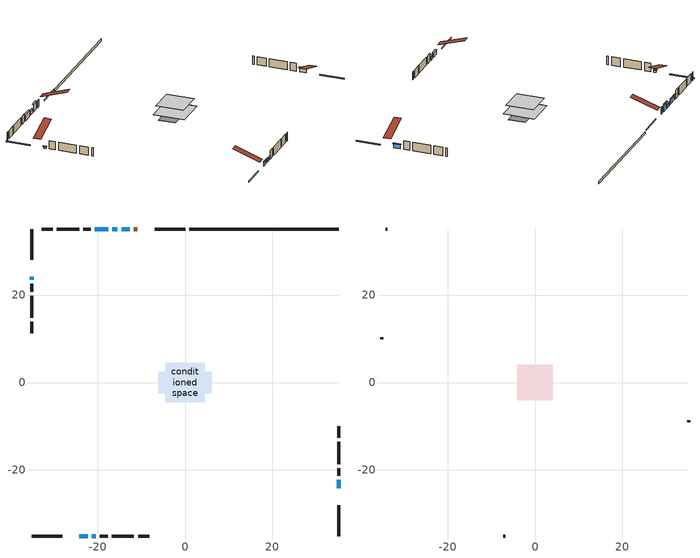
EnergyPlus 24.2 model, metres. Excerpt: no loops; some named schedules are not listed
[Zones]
conditioned space
 floor adiabatic (Floor2 construction): -3.86,-3.86 -3.86,3.86 3.86,3.86 3.86,-3.86 z0.15
 floor adiabatic (AdiabaticFloorConstruction): -4.49,-4.49 -4.49,4.49 4.49,4.49 4.49,-4.49 z0.15
 floor foundation (Slab1 construction): -6.1,-2.44 -6.1,2.44 6.1,2.44 6.1,-2.44 z-0.46
 wall outside (RimJoist1 construction): 0.03,35.09 -6.97,35.09 / -35.09,-35.09 -28.1,-35.09 / -35.09,35.09 -35.09,28.1 / 35.09,-35.09 35.09,-28.1 z0.15:0.45
 wall outside (AdiabaticWallConstruction 1): -10.89,35.09 -11.75,35.09 z0.15:2.18
 wall outside (AdiabaticWallConstruction): 35.09,-24.17 35.09,-22.27 / -24.17,-35.09 -22.27,-35.09 z0.15:1.27; -12.68,35.09 -14.51,35.09 z0.15:2.18; -15.44,35.09 -16.66,35.09 z0.15:1.07; -17.59,35.09 -20.58,35.09 z0.15:1.67; -21.34,-35.09 -20.37,-35.09 z0.15:1.12; -35.09,24.17 -35.09,23.49 z0.15:0.59
 wall outside (Wall1 construction): -21.51,35.09 -23.27,35.09 / -19.44,-35.09 -17.68,-35.09 / -35.09,22.56 -35.09,20.8 / 35.09,-21.34 35.09,-19.58 z0.15:2.59
 wall outside (Wall2 construction): -24.2,35.09 -29.29,35.09 / -16.75,-35.09 -11.67,-35.09 / -35.09,19.87 -35.09,14.78 / 35.09,-18.65 35.09,-13.56 z0.15:2.59
 wall outside (Wall3 construction): -30.22,35.09 -32.8,35.09 / -10.74,-35.09 -8.16,-35.09 / -35.09,13.85 -35.09,11.27 / 35.09,-12.63 35.09,-10.05 z0.15:2.59
 wall foundation (FoundationWall1 construction): 35.09,35.09 0.96,35.09 z-0.46:0.15
 window (WindowConstruction): 35.09,-24.17 35.09,-22.27 z0.15:1.27
 window (WindowConstruction 1): -12.68,35.09 -14.51,35.09 z0.15:2.18
 window (WindowConstruction 2): -15.44,35.09 -16.66,35.09 z0.15:1.06
 window (WindowConstruction 3): -17.59,35.09 -20.58,35.09 z0.15:1.67
 window (WindowConstruction 4): -24.17,-35.09 -22.27,-35.09 z0.15:1.27
 window (WindowConstruction 5): -21.34,-35.09 -20.37,-35.09 z0.15:1.12
 window (WindowConstruction 6): -35.09,24.17 -35.09,23.49 z0.15:0.58
 door (Door): -10.89,35.09 -11.75,35.09 z0.15:2.18
 ceiling adiabatic (AdiabaticFloorConstruction): 4.49,-4.49 4.49,4.49 -4.49,4.49 -4.49,-4.49 z0.15
attic - vented
 floor to conditioned space (Floor1 construction Reversed): -4.02,-4.02 -4.02,4.02 4.02,4.02 4.02,-4.02 z2.59
 wall outside (Wall4 construction): -33.73,35.09 -34.17,35.09 / -7.23,-35.09 -6.79,-35.09 / -35.09,10.34 -35.09,9.91 / 35.09,-9.12 35.09,-8.69 z0.15:2.59
 roof outside (Roof1 construction): -9.97,35.09,2.59 -9.97,27.26,5.2 -7.9,27.26,5.2 -7.9,35.09,2.59; -25.1,-35.09,2.59 -25.1,-27.26,5.2 -27.17,-27.26,5.2 -27.17,-35.09,2.59; -35.09,25.1,2.59 -27.26,25.1,5.2 -27.26,27.17,5.2 -35.09,27.17,2.59; 35.09,-25.1,2.59 27.26,-25.1,5.2 27.26,-27.17,5.2 35.09,-27.17,2.59
shading: 35.09,-22.07 35.09,-24.37 35.51,-24.37 35.51,-22.07 z1.47; -14.71,35.09 -12.48,35.09 -12.48,35.51 -14.71,35.51 z2.38; -16.86,35.09 -15.24,35.09 -15.24,35.51 -16.86,35.51 z1.27; -20.79,35.09 -17.39,35.09 -17.39,35.51 -20.79,35.51 z1.88; -22.07,-35.09 -24.37,-35.09 -24.37,-35.51 -22.07,-35.51 z1.47; -20.17,-35.09 -21.54,-35.09 -21.54,-35.51 -20.17,-35.51 z1.32; -35.09,23.29 -35.09,24.37 -35.51,24.37 -35.51,23.29 z0.78
[Building]
Building 1: Terrain=Suburbs
[Site:Location]
Muskoka_ON: Latitude {deg}=44.97; Longitude {deg}=-79.3; Time Zone {hr}=-5; Elevation {m}=282; Keep Site Location Information=Yes
[Site:GroundTemperature:Shallow]
1.23063, -0.843289, -1.00938, -0.0251953, 3.92574, 7.85827, 11.2676, 13.4273, 13.6107, 11.8542, 8.53183, 4.71994
[Site:WaterMainsTemperature]
Calculation Method=Schedule; Temperature Schedule=mains temperature schedule
[Material] Roughness=Rough; Thermal Absorptance=0.9
Name | Thickness {m} | Conductivity {W/m-K} | Density {kg/m3} | Specific Heat {J/kg-K} | Solar Absorptance | Visible Absorptance
asphalt or fiberglass shingles | 0.00635 | 0.162714 | 1121.4 | 1465.45 | 0.4 | 0.4
ceiling stud and cavity | 0.1397 | 0.117363 | 65.682 | 1177.47 | 0.7 | 0.7
concrete 4.0 in. | 0.1016 | 1.803125 | 2242.8 | 837.4 | 0.7 | 0.7
concrete 8.0 in. | 0.2032 | 1.803125 | 2242.8 | 837.4 | 0.7 | 0.7
door material | 0.04445 | 0.188738 | 512.64 | 1214.23 | 0.7 | 0.7
exterior vertical ins | 0.00228009 | 0.029427 | 32.04 | 1214.23 | 0.7 | 0.7
floor covering | 0.0127 | 9.015625 | 54.468 | 1339.84 | 0.6 | 0.6
floor covering 1 | 0.0127 | 0.0433444 | 54.468 | 1339.84 | 0.6 | 0.6
floor rigid ins; wall rigid ins 1 | 0.512978 | 0.029427 | 32.04 | 1214.23 | 0.7 | 0.7
floor stud and cavity | 0.0889 | 0.340671 | 50.32683 | 1063.81 | 0.7 | 0.7
floor stud and cavity 1 | 0.1397 | 1.75129 | 37.0049 | 1207.88 | 0.7 | 0.7
furniture material conditioned space 1 | 0.1524 | 0.115458 | 640.8 | 1214.23 | 0.6 | 0.6
gypsum board | 0.0127 | 0.160291 | 801 | 837.4 | 0.6 | 0.6
gypsum board 1 | 0.00254 | 0.160291 | 801 | 837.4 | 0.6 | 0.6
gypsum board 2 | 0.0127 | 0.160291 | 801 | 837.4 | 0.7 | 0.7
osb sheathing 0.5 in. | 0.0127 | 0.115458 | 512.64 | 1214.23 | 0.7 | 0.7
osb sheathing 0.75 in. | 0.01905 | 0.115458 | 512.64 | 1214.23 | 0.7 | 0.7
rim joist stud and cavity | 0.0508 | 0.182071 | 50.32683 | 1063.81 | 0.6 | 0.6
wall rigid ins | 0.051816 | 0.029427 | 32.04 | 1214.23 | 0.7 | 0.7
wall stud and cavity | 0.1397 | 0.101197 | 139.0536 | 1170.24 | 0.7 | 0.7
wall stud and cavity 1 | 0.0889 | 0.248442 | 50.32683 | 1063.81 | 0.7 | 0.7
wall stud and cavity 2 | 0.1397 | 0.291693 | 139.0536 | 1170.24 | 0.7 | 0.7
wall stud and cavity 3 | 0.0889 | 6.9971 | 50.32683 | 1063.81 | 0.6 | 0.6
wall stud and cavity 4 | 0.0889 | 0.380278 | 52.3479 | 1209.89 | 0.7 | 0.7
wall stud and cavity 5 | 0.0889 | 0.391764 | 83.0341 | 1211.67 | 0.7 | 0.7
wood siding | 0.0254 | 0.102417 | 544.68 | 1172.36 | 0.59 | 0.59
wood siding 1 | 0.00254 | 0.102417 | 544.68 | 1172.36 | 0.59 | 0.59
wood siding 2; wood siding 3; wood siding 4 | 0.0254 | 0.102417 | 544.68 | 1172.36 | 0.7 | 0.7
[WindowMaterial:SimpleGlazingSystem]
Name | U-Factor {W/m2-K} | Solar Heat Gain Coefficient
WindowMaterial | 2.95313 | 0.6
WindowMaterial 1 | 2.92814 | 0.63
WindowMaterial 2 | 2.99685 | 0.54
WindowMaterial 3 | 2.91338 | 0.65
WindowMaterial 4 | 3.01842 | 0.52
WindowMaterial 5 | 3.06612 | 0.37
[Construction]
AdiabaticFloorConstruction: floor stud and cavity 1, floor rigid ins, osb sheathing 0.75 in., floor covering 1
AdiabaticWallConstruction: wood siding 3, wall rigid ins 1, wall stud and cavity 4, gypsum board
AdiabaticWallConstruction 1: wood siding 4, wall rigid ins 1, wall stud and cavity 4, gypsum board
Door: door material
Floor1 construction Reversed: gypsum board, ceiling stud and cavity
Floor2 construction: floor stud and cavity, floor covering
FoundationWall1 construction: concrete 8.0 in., gypsum board 2
furniture construction conditioned space 1: furniture material conditioned space 1
PartitionWallConstruction: gypsum board, wall stud and cavity 5, gypsum board
RimJoist1 construction: wood siding 2, rim joist stud and cavity
Roof1 construction: asphalt or fiberglass shingles
Slab1 construction: concrete 4.0 in.
Wall1 construction: wood siding, osb sheathing 0.5 in., wall stud and cavity, gypsum board
Wall2 construction: wood siding 1, wall stud and cavity 1, gypsum board 1
Wall3 construction: wood siding, wall rigid ins, osb sheathing 0.5 in., wall stud and cavity 2, gypsum board
Wall4 construction: wood siding 1, wall stud and cavity 3
WindowConstruction; WindowConstruction 4: WindowMaterial
WindowConstruction 1: WindowMaterial 1
WindowConstruction 2: WindowMaterial 2
WindowConstruction 3: WindowMaterial 3
WindowConstruction 5: WindowMaterial 4
WindowConstruction 6: WindowMaterial 5
[Zone] Multiplier=1; Part of Total Floor Area=Yes
Name | Volume {m3}
attic - vented | 27.4605
conditioned space | 153
[Space]
Name | Zone | Volume {m3}
attic - vented 1 | attic - vented | 27.4605
conditioned space 1 | conditioned space | 153
[ZoneInfiltration:EffectiveLeakageArea]
infil attic - vented 1: Zone or Space=attic - vented 1; Schedule=Always On Discrete; Effective Air Leakage Area {cm2}=2633.9; Stack Coefficient=0.000351232; Wind Coefficient=1.26624e-05
[ZoneMixing]
whole house fan mix: Zone or Space=attic - vented; Schedule=Always On Continuous; Design Flow Rate Calculation Method=Flow/Zone; Design Flow Rate {m3/s}=0; Source Zone or Space=conditioned space
[SurfaceProperty:ExposedFoundationPerimeter]
Slab1: Exposed Perimeter Calculation Method=TotalExposedPerimeter; Total Exposed Perimeter {m}=34.138
[InternalMass] Zone or ZoneList=conditioned space; Space or SpaceList=conditioned space 1
Name | Construction | Surface Area {m2}
furniture mass conditioned space 1 | furniture construction conditioned space 1 | 79.8879
partition wall mass | PartitionWallConstruction | 140.26
[Lights]
interior lighting: Zone or ZoneList or Space or SpaceList=conditioned space 1; Schedule=interior lighting schedule; Design Level Calculation Method=LightingLevel; Lighting Level {W}=343.2; Return Air Fraction=0; Fraction Radiant=0.6; Fraction Visible=0.2; Fraction Replaceable=1
[People]
occupants: Zone or ZoneList or Space or SpaceList=conditioned space 1; Number of People Schedule=occupants schedule; Number of People Calculation Method=People; Number of People=3; Fraction Radiant=0.314171; Sensible Heat Fraction=0.56303; Activity Level Schedule=occupants activity schedule; Carbon Dioxide Generation Rate {m3/s-W}=0; Enable ASHRAE 55 Comfort Warnings=No; Mean Radiant Temperature Calculation Type=EnclosureAveraged
[ElectricEquipment] Zone or ZoneList or Space or SpaceList=conditioned space 1; Design Level Calculation Method=EquipmentLevel
Name | Schedule | Design Level {W} | Fraction Latent | Fraction Radiant | Fraction Lost
clothes dryer | clothes dryer schedule | 140.772 | 0.015 | 0.081 | 0.85
clothes washer | clothes washer schedule | 32.1985 | 0.03 | 0.162 | 0.7
cooking range | cooking range schedule | 215.147 | 0.08 | 0.432 | 0.2
dishwasher | dishwasher schedule | 66.8632 | 0.3 | 0.18 | 0.4
fridge | fridge schedule | 72.9452 | 0 | 0.6 | 0
mech vent house fan | mech vent house fan schedule | 0 | 0 | 0 | 1
mech vent house fan cfis | mech vent house fan cfis schedule | 0 | 0 | 0 | 0
misc plug loads | misc plug loads schedule | 494.7 | 0.045 | 0.513 | 0.1
whole house fan | Always On Discrete | 0 | 0 | 0 | 1
[OtherEquipment] Zone or ZoneList or Space or SpaceList=conditioned space 1; Design Level Calculation Method=EquipmentLevel
Name | Fuel Type | Schedule | Design Level {W} | Fraction Latent | Fraction Radiant | Fraction Lost
clothes dryer 1 | Electricity | clothes dryer schedule | 0 | 0.015 | 0.081 | 0.85
cooking range 1 | Electricity | cooking range schedule | 0 | 0.08 | 0.432 | 0.2
general water use latent | None | general water use schedule | 62.594 | 1 | 0 | 0
general water use sensible | None | general water use schedule | -61.6891 | 0 | 0.6 | 0
mech vent house fan latent load | None | Always On Discrete | 0 | 1 | 0 | 0
mech vent house fan sensible load | None | Always On Discrete | 0 | 0 | 0 | 0
water heater energy adjustment1 | Electricity | Always On Discrete | 0.01 | 0 | 0 | 1
[ZoneInfiltration:DesignFlowRate] Zone or ZoneList or Space or SpaceList=conditioned space 1; Schedule=Always On Discrete; Design Flow Rate Calculation Method=Flow/Zone; Design Flow Rate {m3/s}=0
infil flow; natural vent flow; whole house fan flow
[ZoneControl:Thermostat]
conditioned space Thermostat: Zone or ZoneList=conditioned space; Control Type Schedule=conditioned space Thermostat Schedule; Control 1=conditioned space temperature setpoint; Temperature Difference Between Cutout And Setpoint {deltaC}=0
[ZoneHVAC:Baseboard:Convective:Electric]
electric baseboard: Availability Schedule=Always On Discrete; Heating Design Capacity {W}=4991.88; Efficiency=1
[AirLoopHVAC:UnitarySystem]
unit heater unitary system: Control Type=Load; Controlling Zone or Thermostat Location=conditioned space; Dehumidification Control Type=None; Availability Schedule=Always On Discrete; Supply Fan=unit heater supply fan; Fan Placement=BlowThrough; Supply Air Fan Operating Mode Schedule=unit heater auto fan schedule; Heating Coil=unit heater htg coil; DX Heating Coil Sizing Ratio=1; Use DOAS DX Cooling Coil=No; Minimum Supply Air Temperature {C}=2; Latent Load Control=SensibleOnlyLoadControl; Cooling Supply Air Flow Rate Method=None; Heating Supply Air Flow Rate Method=SupplyAirFlowRate; Heating Supply Air Flow Rate {m3/s}=0.0939175; No Load Supply Air Flow Rate Method=SupplyAirFlowRate; No Load Supply Air Flow Rate {m3/s}=0; No Load Supply Air Flow Rate Control Set To Low Speed=Yes; Maximum Supply Air Temperature {C}=48.8889; Maximum Outdoor Dry-Bulb Temperature for Supplemental Heater Operation {C}=21; Ancillary On-Cycle Electric Power {W}=0; Ancillary Off-Cycle Electric Power {W}=0
[Fan:SystemModel]
unit heater supply fan: Availability Schedule=Always On Discrete; Design Maximum Air Flow Rate {m3/s}=0.0939175; Speed Control Method=Discrete; Electric Power Minimum Flow Rate Fraction=0.2; Design Pressure Rise {Pa}=500; Motor Efficiency=1; Motor In Air Stream Fraction=1; Design Electric Power Consumption {W}=Autosize; Design Power Sizing Method=PowerPerFlow; Electric Power Per Unit Flow Rate {W/(m3/s)}=1e-06; Electric Power Per Unit Flow Rate Per Unit Pressure {W/((m3/s)-Pa)}=1.66667; Fan Total Efficiency=0.7; Motor Loss Radiative Fraction=0; Number of Speeds=1; Speed Flow Fraction 1=1; Speed Electric Power Fraction 1=1
[Coil:Heating:Fuel]
unit heater htg coil: Availability Schedule=Always On Discrete; Fuel Type=NaturalGas; Burner Efficiency=0.3; Nominal Capacity {W}=2000; On Cycle Parasitic Electric Load {W}=0; Off Cycle Parasitic Fuel Load {W}=0
[Zone equipment]
conditioned space: electric baseboard, unit heater unitary system
[Foundation:Kiva]
Foundation Kiva 1: Initial Indoor Air Temperature {C}=18; Wall Height Above Grade {m}=0.149992; Wall Depth Below Slab {m}=0.2032; Custom Block Material Name 1=exterior vertical ins; Custom Block Depth 1 {m}=0.609996; Custom Block X Position 1 {m}=0.2159; Custom Block Z Position 1 {m}=0
[Foundation:Kiva:Settings]
Soil Conductivity {W/m-K}=0.849921; Soil Density {kg/m3}=1842.3; Soil Specific Heat {J/kg-K}=418.7; Ground Solar Absorptivity=0.9; Ground Thermal Absorptivity=0.9; Ground Surface Roughness {m}=0.03; Far-Field Width {m}=40; Deep-Ground Boundary Condition=ZeroFlux; Deep-Ground Depth {m}=40; Minimum Cell Dimension {m}=0.2; Maximum Cell Growth Coefficient=3; Simulation Timestep=Timestep
[Exterior:Lights]
exterior lighting: Schedule=exterior lighting schedule; Design Level {W}=75.6
[EnergyManagementSystem:GlobalVariable]
infil_program_Qfan
infil_program_Qinf
natural_vent_program_Qnv
natural_vent_program_Qwhf
[EnergyManagementSystem:Sensor]
Name | Output:Variable or Output:Meter Index Key | Output:Variable or Output:Meter
airflow_gain | infil flow | Infiltration Sensible Heat Gain Energy
airflow_gain_1 | natural vent flow | Infiltration Sensible Heat Gain Energy
airflow_gain_2 | whole house fan flow | Infiltration Sensible Heat Gain Energy
airflow_loss | infil flow | Infiltration Sensible Heat Loss Energy
airflow_loss_1 | natural vent flow | Infiltration Sensible Heat Loss Energy
airflow_loss_2 | whole house fan flow | Infiltration Sensible Heat Loss Energy
clg_load_cond |  | Cooling:EnergyTransfer:Zone:CONDITIONED SPACE
clg_sp_s; clg_sp_s_1 | cooling setpoint | Schedule Value
clothes_dryer_exhaust_0_sch_s | clothes dryer exhaust 0 schedule | Schedule Value
conditioned_space_clg_unmet_s | conditioned space | Zone Cooling Setpoint Not Met Time
conditioned_space_htg_unmet_s | conditioned space | Zone Heating Setpoint Not Met Time
cool_season | cooling season schedule | Schedule Value
fridge_tin_s | conditioned space | Zone Mean Air Temperature
htg_load_cond |  | Heating:EnergyTransfer:Zone:CONDITIONED SPACE
htg_sp_s; htg_sp_s_1 | heating setpoint | Schedule Value
ig_ee_conv | clothes dryer | Electric Equipment Convective Heating Energy
ig_ee_conv_2 | cooking range | Electric Equipment Convective Heating Energy
ig_ee_conv_4 | fridge | Electric Equipment Convective Heating Energy
ig_ee_conv_5 | misc plug loads | Electric Equipment Convective Heating Energy
ig_ee_conv_6 | whole house fan | Electric Equipment Convective Heating Energy
ig_ee_rad | clothes dryer | Electric Equipment Radiant Heating Energy
ig_ee_rad_2 | cooking range | Electric Equipment Radiant Heating Energy
ig_ee_rad_4 | fridge | Electric Equipment Radiant Heating Energy
ig_ee_rad_5 | misc plug loads | Electric Equipment Radiant Heating Energy
ig_ee_rad_6 | whole house fan | Electric Equipment Radiant Heating Energy
ig_lgt_conv | interior lighting | Lights Convective Heating Energy
ig_lgt_rad | interior lighting | Lights Radiant Heating Energy
ig_lgt_vis | interior lighting | Lights Visible Radiation Heating Energy
ig_oe_conv | clothes dryer 1 | Other Equipment Convective Heating Energy
ig_oe_conv_1 | cooking range 1 | Other Equipment Convective Heating Energy
ig_oe_conv_2 | general water use latent | Other Equipment Convective Heating Energy
ig_oe_conv_3 | general water use sensible | Other Equipment Convective Heating Energy
ig_oe_conv_4 | water heater energy adjustment1 | Other Equipment Convective Heating Energy
ig_oe_rad | clothes dryer 1 | Other Equipment Radiant Heating Energy
ig_oe_rad_1 | cooking range 1 | Other Equipment Radiant Heating Energy
ig_oe_rad_2 | general water use latent | Other Equipment Radiant Heating Energy
ig_oe_rad_3 | general water use sensible | Other Equipment Radiant Heating Energy
ig_oe_rad_4 | water heater energy adjustment1 | Other Equipment Radiant Heating Energy
ig_ppl_conv | occupants | People Convective Heating Energy
ig_ppl_rad | occupants | People Radiant Heating Energy
im_conv | furniture mass conditioned space 1 | Surface Inside Face Convection Heat Gain Energy
im_conv_1 | partition wall mass | Surface Inside Face Convection Heat Gain Energy
im_ig | furniture mass conditioned space 1 | Surface Inside Face Internal Gains Radiation Heat Gain Energy
im_ig_1 | partition wall mass | Surface Inside Face Internal Gains Radiation Heat Gain Energy
im_lgt | furniture mass conditioned space 1 | Surface Inside Face Lights Radiation Heat Gain Energy
im_lgt_1 | partition wall mass | Surface Inside Face Lights Radiation Heat Gain Energy
im_sol | furniture mass conditioned space 1 | Surface Inside Face Solar Radiation Heat Gain Energy
im_sol_1 | partition wall mass | Surface Inside Face Solar Radiation Heat Gain Energy
im_surf | furniture mass conditioned space 1 | Surface Inside Face Net Surface Thermal Radiation Heat Gain Energy
im_surf_1 | partition wall mass | Surface Inside Face Net Surface Thermal Radiation Heat Gain Energy
mv_conv | mech vent house fan | Electric Equipment Convective Heating Energy
mv_conv_1 | mech vent house fan cfis | Electric Equipment Convective Heating Energy
mv_conv_2 | mech vent house fan latent load | Other Equipment Convective Heating Energy
mv_conv_3 | mech vent house fan sensible load | Other Equipment Convective Heating Energy
mv_rad | mech vent house fan | Electric Equipment Radiant Heating Energy
mv_rad_1 | mech vent house fan cfis | Electric Equipment Radiant Heating Energy
mv_rad_2 | mech vent house fan latent load | Other Equipment Radiant Heating Energy
mv_rad_3 | mech vent house fan sensible load | Other Equipment Radiant Heating Energy
natural_vent_s | natural vent schedule | Schedule Value
out_pb_s |  | Site Outdoor Air Barometric Pressure
out_wt_s |  | Site Outdoor Air Humidity Ratio
site_vw_s |  | Site Wind Speed
ss_back_out | Window1 | Surface Window Shortwave from Zone Back Out Window Heat Transfer Rate
ss_back_out_1 | Window2 | Surface Window Shortwave from Zone Back Out Window Heat Transfer Rate
ss_back_out_2 | Window3 | Surface Window Shortwave from Zone Back Out Window Heat Transfer Rate
ss_back_out_3 | Window4 | Surface Window Shortwave from Zone Back Out Window Heat Transfer Rate
ss_back_out_4 | Window5 | Surface Window Shortwave from Zone Back Out Window Heat Transfer Rate
ss_back_out_5 | Window6 | Surface Window Shortwave from Zone Back Out Window Heat Transfer Rate
ss_back_out_6 | Window7 | Surface Window Shortwave from Zone Back Out Window Heat Transfer Rate
ss_conv | Door1 | Surface Inside Face Convection Heat Gain Energy
ss_conv_1 | Window1 | Surface Inside Face Convection Heat Gain Energy
ss_conv_2 | Window2 | Surface Inside Face Convection Heat Gain Energy
ss_conv_3 | Window3 | Surface Inside Face Convection Heat Gain Energy
ss_conv_4 | Window4 | Surface Inside Face Convection Heat Gain Energy
ss_conv_5 | Window5 | Surface Inside Face Convection Heat Gain Energy
ss_conv_6 | Window6 | Surface Inside Face Convection Heat Gain Energy
ss_conv_7 | Window7 | Surface Inside Face Convection Heat Gain Energy
ss_ig | Door1 | Surface Inside Face Internal Gains Radiation Heat Gain Energy
ss_ig_1 | Window1 | Surface Inside Face Internal Gains Radiation Heat Gain Energy
ss_ig_2 | Window2 | Surface Inside Face Internal Gains Radiation Heat Gain Energy
ss_ig_3 | Window3 | Surface Inside Face Internal Gains Radiation Heat Gain Energy
ss_ig_4 | Window4 | Surface Inside Face Internal Gains Radiation Heat Gain Energy
ss_ig_5 | Window5 | Surface Inside Face Internal Gains Radiation Heat Gain Energy
ss_ig_6 | Window6 | Surface Inside Face Internal Gains Radiation Heat Gain Energy
ss_ig_7 | Window7 | Surface Inside Face Internal Gains Radiation Heat Gain Energy
ss_lgt | Door1 | Surface Inside Face Lights Radiation Heat Gain Energy
ss_sol | Door1 | Surface Inside Face Solar Radiation Heat Gain Energy
ss_surf | Door1 | Surface Inside Face Net Surface Thermal Radiation Heat Gain Energy
ss_surf_1 | Window1 | Surface Inside Face Net Surface Thermal Radiation Heat Gain Energy
ss_surf_2 | Window2 | Surface Inside Face Net Surface Thermal Radiation Heat Gain Energy
ss_surf_3 | Window3 | Surface Inside Face Net Surface Thermal Radiation Heat Gain Energy
ss_surf_4 | Window4 | Surface Inside Face Net Surface Thermal Radiation Heat Gain Energy
ss_surf_5 | Window5 | Surface Inside Face Net Surface Thermal Radiation Heat Gain Energy
ss_surf_6 | Window6 | Surface Inside Face Net Surface Thermal Radiation Heat Gain Energy
ss_surf_7 | Window7 | Surface Inside Face Net Surface Thermal Radiation Heat Gain Energy
ss_trans_in | Window1 | Surface Window Transmitted Solar Radiation Rate
ss_trans_in_1 | Window2 | Surface Window Transmitted Solar Radiation Rate
ss_trans_in_2 | Window3 | Surface Window Transmitted Solar Radiation Rate
ss_trans_in_3 | Window4 | Surface Window Transmitted Solar Radiation Rate
ss_trans_in_4 | Window5 | Surface Window Transmitted Solar Radiation Rate
ss_trans_in_5 | Window6 | Surface Window Transmitted Solar Radiation Rate
ss_trans_in_6 | Window7 | Surface Window Transmitted Solar Radiation Rate
ss_trans_out | Window1 | Surface Inside Face Initial Transmitted Diffuse Transmitted Out Window Solar Radiation Rate
ss_trans_out_1 | Window2 | Surface Inside Face Initial Transmitted Diffuse Transmitted Out Window Solar Radiation Rate
ss_trans_out_2 | Window3 | Surface Inside Face Initial Transmitted Diffuse Transmitted Out Window Solar Radiation Rate
ss_trans_out_3 | Window4 | Surface Inside Face Initial Transmitted Diffuse Transmitted Out Window Solar Radiation Rate
ss_trans_out_4 | Window5 | Surface Inside Face Initial Transmitted Diffuse Transmitted Out Window Solar Radiation Rate
ss_trans_out_5 | Window6 | Surface Inside Face Initial Transmitted Diffuse Transmitted Out Window Solar Radiation Rate
ss_trans_out_6 | Window7 | Surface Inside Face Initial Transmitted Diffuse Transmitted Out Window Solar Radiation Rate
s_conv | Floor1 | Surface Inside Face Convection Heat Gain Energy
s_conv_1 | Floor2 | Surface Inside Face Convection Heat Gain Energy
s_conv_10 | Wall1:0 | Surface Inside Face Convection Heat Gain Energy
s_conv_11 | Wall1:180 | Surface Inside Face Convection Heat Gain Energy
s_conv_12 | Wall1:270 | Surface Inside Face Convection Heat Gain Energy
s_conv_13 | Wall1:90 | Surface Inside Face Convection Heat Gain Energy
s_conv_14 | Wall2:0 | Surface Inside Face Convection Heat Gain Energy
s_conv_15 | Wall2:180 | Surface Inside Face Convection Heat Gain Energy
s_conv_16 | Wall2:270 | Surface Inside Face Convection Heat Gain Energy
s_conv_17 | Wall2:90 | Surface Inside Face Convection Heat Gain Energy
s_conv_18 | Wall3:0 | Surface Inside Face Convection Heat Gain Energy
s_conv_19 | Wall3:180 | Surface Inside Face Convection Heat Gain Energy
s_conv_2 | FoundationWall1 | Surface Inside Face Convection Heat Gain Energy
s_conv_20 | Wall3:270 | Surface Inside Face Convection Heat Gain Energy
s_conv_21 | Wall3:90 | Surface Inside Face Convection Heat Gain Energy
s_conv_3 | inferred conditioned ceiling | Surface Inside Face Convection Heat Gain Energy
s_conv_4 | inferred conditioned floor | Surface Inside Face Convection Heat Gain Energy
s_conv_5 | RimJoist1:0 | Surface Inside Face Convection Heat Gain Energy
s_conv_6 | RimJoist1:180 | Surface Inside Face Convection Heat Gain Energy
s_conv_7 | RimJoist1:270 | Surface Inside Face Convection Heat Gain Energy
s_conv_8 | RimJoist1:90 | Surface Inside Face Convection Heat Gain Energy
s_conv_9 | Slab1 | Surface Inside Face Convection Heat Gain Energy
s_ig | Floor1 | Surface Inside Face Internal Gains Radiation Heat Gain Energy
s_ig_1 | Floor2 | Surface Inside Face Internal Gains Radiation Heat Gain Energy
s_ig_10 | Wall1:0 | Surface Inside Face Internal Gains Radiation Heat Gain Energy
s_ig_11 | Wall1:180 | Surface Inside Face Internal Gains Radiation Heat Gain Energy
s_ig_12 | Wall1:270 | Surface Inside Face Internal Gains Radiation Heat Gain Energy
s_ig_13 | Wall1:90 | Surface Inside Face Internal Gains Radiation Heat Gain Energy
s_ig_14 | Wall2:0 | Surface Inside Face Internal Gains Radiation Heat Gain Energy
s_ig_15 | Wall2:180 | Surface Inside Face Internal Gains Radiation Heat Gain Energy
s_ig_16 | Wall2:270 | Surface Inside Face Internal Gains Radiation Heat Gain Energy
s_ig_17 | Wall2:90 | Surface Inside Face Internal Gains Radiation Heat Gain Energy
